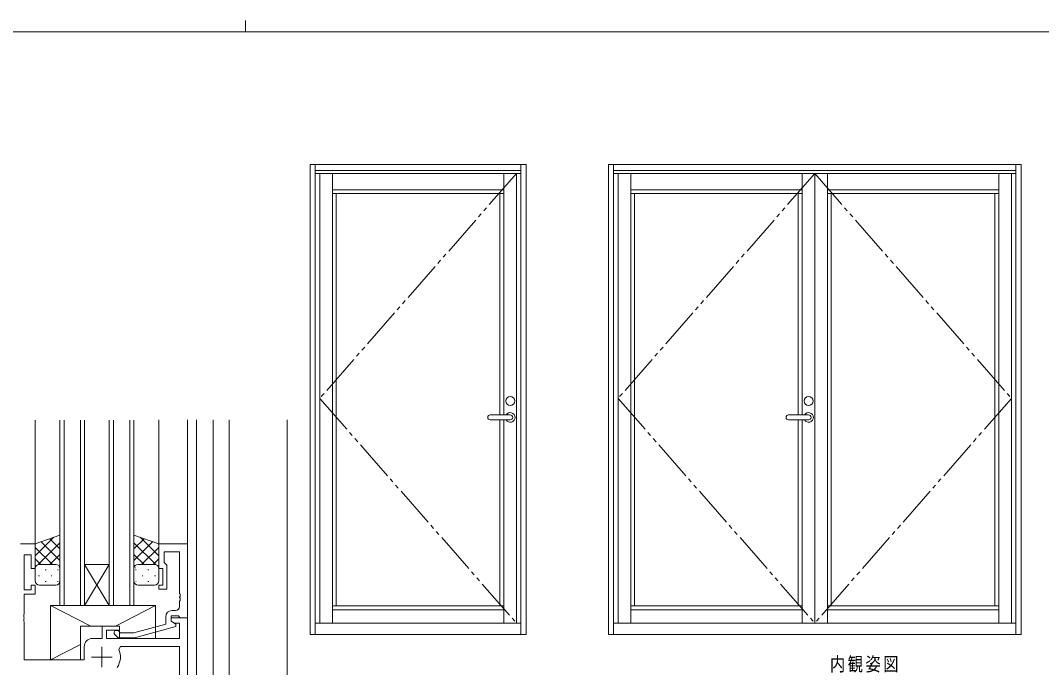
# Model space of a CAD drawing. Units: millimetres on the paper. Extents: x -398 to 398, y -282 to 282.
# Drawn here: x -62.5 to 185.7, y 124.8 to 282.1 of the extents above; entities that cross this region are included whole.
import ezdxf

# ---------------------------------------------------------------- set-up
doc = ezdxf.new("R2010")
doc.units = ezdxf.units.MM
doc.linetypes.add('USER3', pattern=[15, 10, -1, 1, -1, 1, -1])
for name, color, linetype, lineweight in [('0-1_YKK_ZWAK', 7, 'Continuous', 18), ('0-3_YKK_11', 7, 'Continuous', 18), ('0-4_YKK_12', 2, 'Continuous', 18), ('0-5_YKK_13', 4, 'Continuous', 18), ('0-7_YKK_A1', 4, 'Continuous', 18)]:
    doc.layers.add(name, color=color, linetype=linetype, lineweight=lineweight)
doc.layers.add('0-2_USER1', color=7, linetype='Continuous')
doc.styles.add('ＭＳ ゴシック', font='')
doc.styles.get('ＭＳ ゴシック').set_extended_font_data('MS Gothic')

msp = doc.modelspace()

# ---------------------------------------------------------------- linework, layer by layer
at = {"layer": '0-1_YKK_ZWAK'}
for p, q in [((-7.794, 282.1), (-7.794, 279.3)), ((377.192, 279.3), (-392.808, 279.3))]:
    msp.add_line(p, q, dxfattribs=at)
at = {"layer": '0-3_YKK_11'}
for p, q in [((-62.464, 154.841), (-58.864, 154.841)), ((-58.864, 154.841), (-58.864, 148.841)), ((-28.864, 154.841), (-28.864, 148.841)), ((-21.864, 154.841), (-28.864, 154.841)), ((-21.864, 136.841), (-21.864, 154.841)), ((-61.534, 152.141), (-61.534, 143.641)), ((-59.864, 152.141), (-61.534, 152.141)), ((-59.864, 148.841), (-59.864, 152.141)), ((-27.564, 152.911), (-23.794, 152.911)), ((-27.564, 150.341), (-27.564, 152.911)), ((-23.794, 152.911), (-23.794, 142.799)), ((-27.364, 150.141), (-27.564, 150.341)), ((-26.864, 149.641), (-27.364, 150.141)), ((-26.864, 143.841), (-26.864, 149.641)), ((-58.864, 148.841), (-59.864, 148.841)), ((-28.864, 148.841), (-27.864, 148.841)), ((-27.864, 148.841), (-27.864, 144.841)), ((-59.864, 144.841), (-58.864, 144.841)), ((-59.864, 143.641), (-59.864, 144.841)), ((-58.864, 144.841), (-58.864, 142.641)), ((-28.864, 144.841), (-28.864, 143.841)), ((-27.864, 144.841), (-28.864, 144.841)), ((-61.534, 143.641), (-59.864, 143.641)), ((-61.534, 142.641), (-61.534, 137.799)), ((-58.864, 142.641), (-61.534, 142.641)), ((-28.864, 143.841), (-26.864, 143.841)), ((-23.794, 142.799), (-23.674, 142.616)), ((-23.674, 142.066), (-23.794, 141.882)), ((-23.794, 141.882), (-23.794, 141.799)), ((-23.794, 141.799), (-23.674, 141.616)), ((-23.674, 142.616), (-23.674, 142.066)), ((-23.674, 141.616), (-23.674, 141.066)), ((-23.674, 141.066), (-23.794, 140.882)), ((-23.794, 140.882), (-23.794, 139.641)), ((-61.534, 137.799), (-61.654, 137.616)), ((-61.654, 137.616), (-61.654, 137.066)), ((-61.654, 137.066), (-61.534, 136.882)), ((-61.534, 136.799), (-61.654, 136.616)), ((-61.654, 136.616), (-61.654, 136.066)), ((-61.534, 136.882), (-61.534, 136.799)), ((-27.164, 137.141), (-27.164, 135.32)), ((-25.864, 137.341), (-24.064, 137.341)), ((-25.864, 136.041), (-25.864, 137.341)), ((-25.864, 136.841), (-21.864, 136.841)), ((-25.864, 136.041), (-25.864, 136.841)), ((-24.794, 138.641), (-25.664, 138.641)), ((-24.064, 137.341), (-23.864, 137.141)), ((-23.864, 137.141), (-23.564, 136.841)), ((-23.564, 136.841), (-21.864, 136.841)), ((-21.864, 136.841), (-21.864, 57.841)), ((-61.654, 136.066), (-61.534, 135.882)), ((-61.534, 135.882), (-61.534, 126.641)), ((-42.564, 134.841), (-38.364, 134.841)), ((-42.564, 131.841), (-42.564, 134.841)), ((-38.364, 134.841), (-38.364, 133.841)), ((-27.164, 135.32), (-34.926, 133.241)), ((-34.768, 132.041), (-24.664, 134.748)), ((-24.664, 135.348), (-25.864, 136.041)), ((-24.998, 135.541), (-25.864, 136.041)), ((-23.794, 135.541), (-24.998, 135.541)), ((-24.664, 134.748), (-24.664, 135.348)), ((-23.794, 131.841), (-23.794, 135.541)), ((-44.964, 131.841), (-42.564, 131.841)), ((-41.564, 133.841), (-41.564, 131.841)), ((-38.364, 133.841), (-41.564, 133.841)), ((-41.564, 131.841), (-23.794, 131.841)), ((-39.489, 132.816), (-38.713, 132.041)), ((-38.713, 132.041), (-34.768, 132.041)), ((-38.216, 133.241), (-38.64, 133.665)), ((-34.926, 133.241), (-38.216, 133.241)), ((-46.964, 126.641), (-46.964, 129.841)), ((-42.664, 129.841), (-42.664, 124.841)), ((-38.568, 129.204), (-38.113, 129.911)), ((-38.113, 129.911), (-23.794, 129.911)), ((-23.794, 129.911), (-23.794, 64.771)), ((-61.534, 126.641), (-46.964, 126.641)), ((-45.164, 127.341), (-40.164, 127.341))]:
    msp.add_line(p, q, dxfattribs=at)
for centre, radius, start, end in [((-24.794, 139.641), 1, 270.00001, 359.99999), ((-25.664, 137.141), 1.5, 90.00001, 179.99999), ((-44.964, 129.841), 2, 90.00001, 179.99999), ((-39.064, 133.241), 0.6, 44.99999, 225.00001), ((-42.664, 127.341), 4.5, 325.15008, 24.45637)]:
    msp.add_arc(centre, radius, start, end, dxfattribs=at)
at = {"layer": '0-4_YKK_12'}
for p, q in [((-58.864, 154.341), (-58.864, 184.906)), ((-52.864, 184.919), (-52.864, 139.841)), ((-51.864, 139.841), (-51.864, 184.921)), ((-47.864, 184.929), (-47.864, 139.841)), ((-46.864, 139.841), (-46.864, 184.932)), ((-40.864, 184.945), (-40.864, 139.841)), ((-39.864, 139.841), (-39.864, 184.947)), ((-35.864, 184.956), (-35.864, 139.841)), ((-34.864, 139.841), (-34.864, 184.958)), ((-28.864, 154.342), (-28.864, 184.971)), ((-21.864, 154.541), (-21.864, 184.986)), ((-19.664, 9.841), (-19.664, 184.991)), ((-15.664, 9.841), (-15.664, 184.999)), ((-11.764, 9.841), (-11.764, 185.008)), ((2.336, 9.841), (2.336, 185.039)), ((-40.864, 139.841), (-46.864, 149.841)), ((-46.864, 139.841), (-40.864, 149.841)), ((-46.864, 149.841), (-40.864, 149.841)), ((-52.864, 139.841), (-46.864, 139.841)), ((-46.864, 139.841), (-40.864, 139.841)), ((-40.864, 139.841), (-34.864, 139.841))]:
    msp.add_line(p, q, dxfattribs=at)
at = {"layer": '0-5_YKK_13'}
for p, q in [((-52.864, 156.983), (-58.864, 154.841)), ((-58.864, 151.932), (-54.34, 156.457)), ((-52.864, 156.983), (-52.864, 148.841)), ((-34.864, 156.983), (-34.864, 148.841)), ((-34.864, 156.983), (-28.864, 154.841)), ((-28.864, 151.932), (-33.389, 156.457)), ((-58.864, 154.76), (-58.74, 154.885)), ((-58.864, 154.841), (-58.864, 148.841)), ((-54.707, 149.841), (-58.864, 153.998)), ((-58.178, 149.79), (-52.864, 155.103)), ((-52.864, 150.826), (-57.401, 155.363)), ((-52.864, 153.655), (-55.317, 156.107)), ((-34.864, 153.655), (-32.412, 156.107)), ((-34.864, 150.826), (-30.328, 155.363)), ((-29.551, 149.79), (-34.864, 155.103)), ((-33.022, 149.841), (-28.864, 153.998)), ((-28.864, 154.76), (-28.989, 154.885)), ((-28.864, 154.841), (-28.864, 148.841)), ((-55.299, 149.841), (-52.864, 152.275)), ((-32.43, 149.841), (-34.864, 152.275)), ((-57.536, 149.841), (-58.864, 151.169)), ((-58.864, 149.103), (-58.814, 149.154)), ((-53.864, 149.841), (-57.864, 149.841)), ((-57.864, 149.841), (-53.864, 149.841)), ((-53.282, 149.029), (-53.264, 149.047)), ((-34.447, 149.029), (-34.464, 149.047)), ((-33.864, 149.841), (-29.864, 149.841)), ((-29.864, 149.841), (-33.864, 149.841)), ((-30.193, 149.841), (-28.864, 151.169)), ((-28.864, 149.103), (-28.915, 149.154)), ((-58.864, 148.841), (-58.864, 145.841)), ((-57.861, 147.091), (-58.061, 147.091)), ((-56.246, 148.506), (-56.446, 148.506)), ((-54.831, 147.091), (-55.031, 147.091)), ((-53.264, 148.506), (-53.416, 148.506)), ((-52.864, 148.841), (-52.864, 145.841)), ((-34.864, 148.841), (-34.864, 145.841)), ((-34.464, 148.506), (-34.313, 148.506)), ((-32.898, 147.091), (-32.698, 147.091)), ((-31.483, 148.506), (-31.283, 148.506)), ((-29.868, 147.091), (-29.668, 147.091)), ((-28.864, 148.841), (-28.864, 145.841)), ((-53.864, 144.841), (-57.864, 144.841)), ((-56.246, 145.676), (-56.446, 145.676)), ((-53.278, 145.676), (-53.416, 145.676)), ((-34.451, 145.676), (-34.313, 145.676)), ((-33.864, 144.841), (-29.864, 144.841)), ((-31.483, 145.676), (-31.283, 145.676)), ((-45.357, 134.841), (-55.164, 139.841)), ((-55.164, 139.841), (-29.664, 139.841)), ((-55.164, 126.641), (-55.164, 139.841)), ((-39.324, 134.841), (-29.664, 139.841)), ((-29.664, 139.841), (-29.664, 131.841)), ((-47.864, 134.841), (-47.864, 126.641)), ((-38.364, 134.841), (-47.864, 134.841)), ((-38.364, 131.841), (-38.364, 134.841)), ((-29.664, 131.841), (-38.364, 131.841)), ((-55.164, 126.641), (-47.864, 130.419)), ((-47.864, 126.641), (-55.164, 126.641))]:
    msp.add_line(p, q, dxfattribs=at)
for centre, start, end in [((-57.864, 148.841), 90, 180), ((-57.864, 148.841), 90, 179.9999), ((-53.864, 148.841), 0, 90), ((-33.864, 148.841), 90, 180), ((-29.864, 148.841), 0, 90), ((-29.864, 148.841), 0.0001, 90), ((-57.864, 145.841), 180, 270), ((-53.864, 145.841), 270, 0), ((-33.864, 145.841), 180, 270), ((-29.864, 145.841), 270, 0)]:
    msp.add_arc(centre, 1, start, end, dxfattribs=at)
at = {"layer": '0-7_YKK_A1'}
for p, q in [((7.922, 247.097), (7.922, 132.847)), ((9.172, 247.097), (9.172, 132.847)), ((59.172, 247.097), (59.172, 132.847)), ((80.422, 247.097), (180.722, 247.097)), ((80.422, 247.097), (80.422, 132.847)), ((81.672, 247.097), (81.672, 132.847)), ((179.472, 247.097), (179.472, 132.847)), ((180.722, 247.097), (180.722, 132.847)), ((9.172, 245.597), (59.172, 245.597)), ((9.172, 244.847), (59.172, 244.847)), ((10.272, 244.847), (10.272, 135.597)), ((13.372, 244.847), (13.372, 135.597)), ((54.972, 244.847), (54.972, 186.197)), ((58.072, 244.847), (58.072, 135.597)), ((81.672, 245.597), (179.472, 245.597)), ((81.672, 244.847), (179.472, 244.847)), ((82.772, 244.847), (82.772, 135.597)), ((85.872, 244.847), (85.872, 135.597)), ((127.472, 244.847), (127.472, 186.197)), ((130.572, 244.847), (130.572, 135.597)), ((130.572, 244.847), (130.572, 135.597)), ((133.672, 135.597), (133.672, 244.847)), ((175.272, 244.847), (175.272, 135.597)), ((178.372, 244.847), (178.372, 135.597)), ((13.372, 240.922), (54.972, 240.922)), ((85.872, 240.922), (127.472, 240.922)), ((175.272, 240.922), (133.672, 240.922)), ((13.372, 240.022), (54.972, 240.022)), ((14.272, 240.022), (14.272, 139.747)), ((54.072, 240.022), (54.072, 186.197)), ((85.872, 240.022), (127.472, 240.022)), ((86.772, 240.022), (86.772, 139.747)), ((126.572, 240.022), (126.572, 186.197)), ((175.272, 240.022), (133.672, 240.022)), ((134.572, 139.747), (134.572, 240.022)), ((174.372, 240.022), (174.372, 139.747)), ((51.712, 186.197), (56.562, 186.197)), ((124.212, 186.197), (129.062, 186.197)), ((51.712, 184.997), (56.562, 184.997)), ((54.072, 184.997), (54.072, 139.747)), ((54.972, 184.997), (54.972, 135.597)), ((124.212, 184.997), (129.062, 184.997)), ((126.572, 184.997), (126.572, 139.747)), ((127.472, 184.997), (127.472, 135.597)), ((13.372, 139.747), (54.972, 139.747)), ((85.872, 139.747), (127.472, 139.747)), ((175.272, 139.747), (133.672, 139.747)), ((13.372, 138.847), (54.972, 138.847)), ((85.872, 138.847), (127.472, 138.847)), ((175.272, 138.847), (133.672, 138.847)), ((9.172, 135.597), (59.172, 135.597)), ((81.672, 135.597), (179.472, 135.597)), ((7.922, 132.847), (60.422, 132.847)), ((80.422, 132.847), (180.722, 132.847))]:
    msp.add_line(p, q, dxfattribs=at)
at = {"layer": '0-7_YKK_A1', "linetype": 'USER3'}
for p, q in [((58.072, 244.847), (10.272, 190.222)), ((130.572, 244.847), (82.772, 190.222)), ((130.572, 244.847), (178.372, 190.222)), ((10.272, 190.222), (58.072, 135.597)), ((82.772, 190.222), (130.572, 135.597)), ((178.372, 190.222), (130.572, 135.597))]:
    msp.add_line(p, q, dxfattribs=at)
at = {"layer": '0-7_YKK_A1'}
msp.add_lwpolyline([(7.922, 247.097), (60.422, 247.097), (60.422, 132.847)], dxfattribs=at)
for centre in [(56.562, 189.597), (129.062, 189.597)]:
    msp.add_circle(centre, 1.1, dxfattribs=at)
for centre, radius, start, end in [((51.712, 185.597), 0.6, 90, 270), ((56.562, 185.597), 1.175, 210.70636, 149.29364), ((56.562, 185.597), 0.6, 270, 90), ((124.212, 185.597), 0.6, 90, 270), ((129.062, 185.597), 1.175, 210.70636, 149.29364), ((129.062, 185.597), 0.6, 270, 90)]:
    msp.add_arc(centre, radius, start, end, dxfattribs=at)

# ---------------------------------------------------------------- texts
at = {"layer": '0-2_USER1', "insert": (134.263, 123.554), "char_height": 3.384, "attachment_point": 7, "style": 'ＭＳ ゴシック'}
msp.add_mtext('\\T1.17;\\W0.8;内観姿図', dxfattribs=at)

doc.saveas('drawing.dxf')
